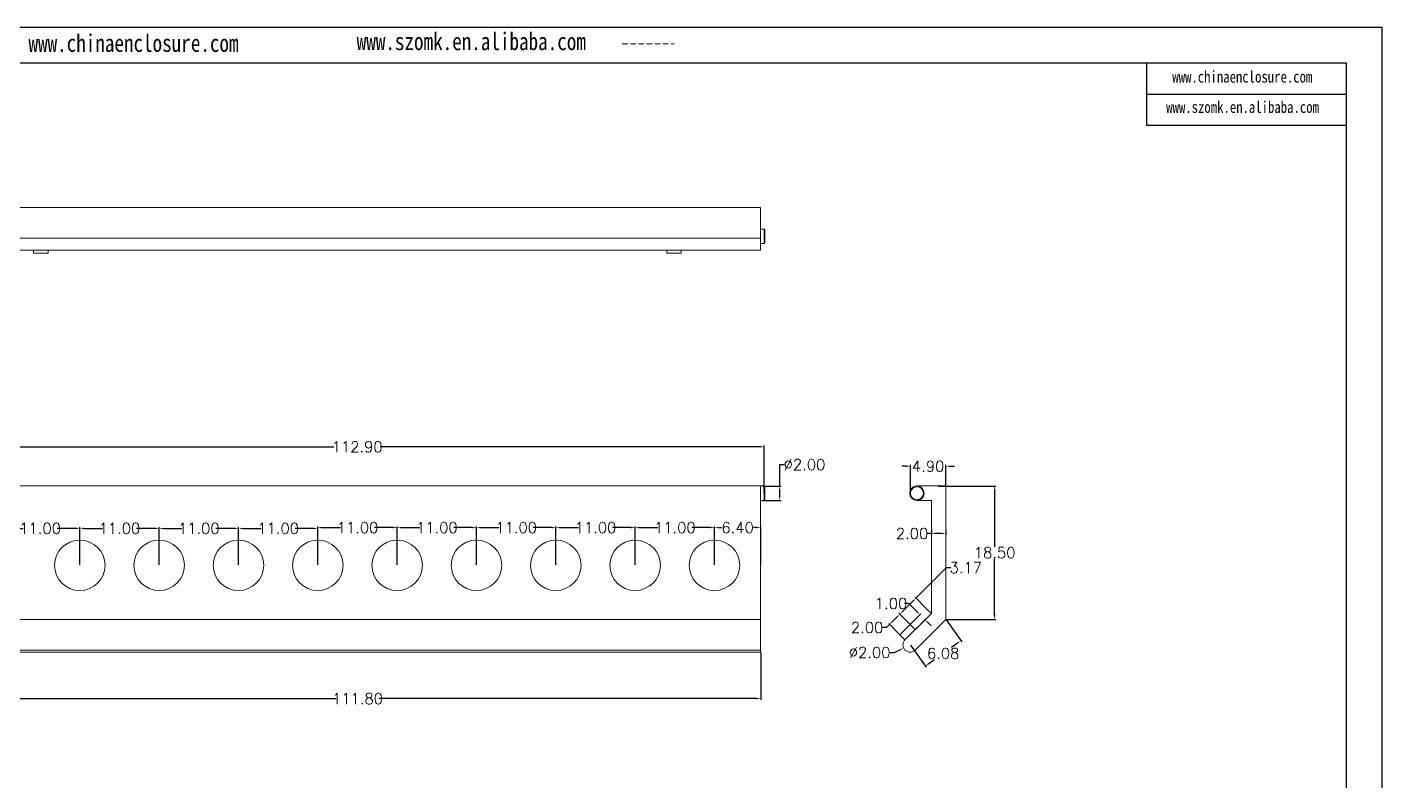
# Model space of a CAD drawing. Header units: inches. Extents: x 2858 to 4955, y 1126 to 1648.
# Drawn here: x 4583.1 to 4770.9, y 1230.2 to 1334.7 of the extents above; entities that cross this region are included whole.
import ezdxf

# ---------------------------------------------------------------- set-up
doc = ezdxf.new("R2010")
doc.units = ezdxf.units.IN
doc.header["$LTSCALE"] = 15
doc.linetypes.add('HIDDEN', pattern=[0.075, 0.05, -0.025])
doc.layers.add('文字', color=81, linetype='Continuous')
doc.styles.get("Standard").update_dxf_attribs({"font": 'txt', "bigfont": 'gbcbig.shx'})
doc.styles.add('宋体', font='', dxfattribs={"width": 0.8, "height": 3.5})
doc.styles.get('宋体').set_extended_font_data('SimSun')
doc.dimstyles.new('2', dxfattribs={"dimtxt": 1.5, "dimasz": 0.6, "dimexe": 0.18, "dimexo": 0.0625, "dimgap": 0.09, "dimtad": 0, "dimtih": 1, "dimtoh": 1, "dimzin": 0, "dimdsep": 46, "dimtxsty": 'Standard', "dimcen": 0, "dimadec": 0, "dimazin": 2, "dimtfac": 1, "dimtofl": 0, "dimtmove": 0, "dimatfit": 3, "dimfxl": 1, "dimtolj": 1, "dimtzin": 0, "dimarcsym": 0})

# ---------------------------------------------------------------- blocks, each defined once
blk = doc.blocks.new('*D265')
at = {"color": 0, "lineweight": -2}
for p, q in [((4572.98, 1247.96), (4572.98, 1241.39)), ((4684.78, 1247.96), (4684.78, 1241.39)), ((4573.58, 1241.57), (4625.91, 1241.57)), ((4684.18, 1241.57), (4631.84, 1241.57))]:
    blk.add_line(p, q, dxfattribs=at)
at = {"color": 0}
for points in [[(4573.58, 1241.67), (4573.58, 1241.47), (4572.98, 1241.57)], [(4684.18, 1241.67), (4684.18, 1241.47), (4684.78, 1241.57)]]:
    blk.add_solid(points, dxfattribs=at)
at = {"layer": 'Defpoints', "color": 0}
for p in [(4572.98, 1248.02), (4684.78, 1248.02), (4684.78, 1241.57)]:
    blk.add_point(p, dxfattribs=at)
at = {"color": 0, "insert": (4628.88, 1241.57), "char_height": 1.5, "attachment_point": 5}
blk.add_mtext('\\A1;111.80', dxfattribs=at)
blk = doc.blocks.new('*D266')
at = {"color": 0, "lineweight": -2}
for p, q in [((4572.38, 1270.6), (4572.38, 1276.66)), ((4572.98, 1276.48), (4625.61, 1276.48)), ((4684.68, 1276.48), (4632.04, 1276.48)), ((4685.28, 1270.12), (4685.28, 1276.66))]:
    blk.add_line(p, q, dxfattribs=at)
at = {"color": 0}
for points in [[(4572.98, 1276.58), (4572.98, 1276.38), (4572.38, 1276.48)], [(4684.68, 1276.58), (4684.68, 1276.38), (4685.28, 1276.48)]]:
    blk.add_solid(points, dxfattribs=at)
at = {"layer": 'Defpoints', "color": 0}
for p in [(4685.28, 1276.48), (4572.38, 1270.53), (4685.28, 1270.05)]:
    blk.add_point(p, dxfattribs=at)
at = {"color": 0, "insert": (4628.83, 1276.48), "char_height": 1.5, "attachment_point": 5}
blk.add_mtext('\\A1;112.90', dxfattribs=at)
blk = doc.blocks.new('*D270')
at = {"color": 0, "lineweight": -2}
for p, q in [((4667.38, 1260.12), (4667.38, 1265.46)), ((4667.98, 1265.28), (4670.54, 1265.28)), ((4677.78, 1265.28), (4675.22, 1265.28)), ((4678.38, 1260.12), (4678.38, 1265.46))]:
    blk.add_line(p, q, dxfattribs=at)
at = {"color": 0}
for points in [[(4667.98, 1265.38), (4667.98, 1265.18), (4667.38, 1265.28)], [(4677.78, 1265.38), (4677.78, 1265.18), (4678.38, 1265.28)]]:
    blk.add_solid(points, dxfattribs=at)
at = {"layer": 'Defpoints', "color": 0}
for p in [(4667.38, 1265.28), (4667.38, 1260.05), (4678.38, 1260.05)]:
    blk.add_point(p, dxfattribs=at)
at = {"color": 0, "insert": (4672.88, 1265.28), "char_height": 1.5, "attachment_point": 5}
blk.add_mtext('\\A1;11.00', dxfattribs=at)
blk = doc.blocks.new('*D271')
at = {"color": 0, "lineweight": -2}
for p, q in [((4656.38, 1260.12), (4656.38, 1265.46)), ((4656.98, 1265.28), (4659.54, 1265.28)), ((4666.78, 1265.28), (4664.22, 1265.28)), ((4667.38, 1260.12), (4667.38, 1265.46))]:
    blk.add_line(p, q, dxfattribs=at)
at = {"color": 0}
for points in [[(4656.98, 1265.38), (4656.98, 1265.18), (4656.38, 1265.28)], [(4666.78, 1265.38), (4666.78, 1265.18), (4667.38, 1265.28)]]:
    blk.add_solid(points, dxfattribs=at)
at = {"layer": 'Defpoints', "color": 0}
for p in [(4656.38, 1265.28), (4656.38, 1260.05), (4667.38, 1260.05)]:
    blk.add_point(p, dxfattribs=at)
at = {"color": 0, "insert": (4661.88, 1265.28), "char_height": 1.5, "attachment_point": 5}
blk.add_mtext('\\A1;11.00', dxfattribs=at)
blk = doc.blocks.new('*D272')
at = {"color": 0, "lineweight": -2}
for p, q in [((4645.38, 1260.12), (4645.38, 1265.46)), ((4645.98, 1265.28), (4648.54, 1265.28)), ((4655.78, 1265.28), (4653.22, 1265.28)), ((4656.38, 1260.12), (4656.38, 1265.46))]:
    blk.add_line(p, q, dxfattribs=at)
at = {"color": 0}
for points in [[(4645.98, 1265.38), (4645.98, 1265.18), (4645.38, 1265.28)], [(4655.78, 1265.38), (4655.78, 1265.18), (4656.38, 1265.28)]]:
    blk.add_solid(points, dxfattribs=at)
at = {"layer": 'Defpoints', "color": 0}
for p in [(4645.38, 1265.28), (4645.38, 1260.05), (4656.38, 1260.05)]:
    blk.add_point(p, dxfattribs=at)
at = {"color": 0, "insert": (4650.88, 1265.28), "char_height": 1.5, "attachment_point": 5}
blk.add_mtext('\\A1;11.00', dxfattribs=at)
blk = doc.blocks.new('*D273')
at = {"color": 0, "lineweight": -2}
for p, q in [((4634.38, 1260.12), (4634.38, 1265.46)), ((4634.98, 1265.28), (4637.54, 1265.28)), ((4644.78, 1265.28), (4642.22, 1265.28)), ((4645.38, 1260.12), (4645.38, 1265.46))]:
    blk.add_line(p, q, dxfattribs=at)
at = {"color": 0}
for points in [[(4634.98, 1265.38), (4634.98, 1265.18), (4634.38, 1265.28)], [(4644.78, 1265.38), (4644.78, 1265.18), (4645.38, 1265.28)]]:
    blk.add_solid(points, dxfattribs=at)
at = {"layer": 'Defpoints', "color": 0}
for p in [(4634.38, 1265.28), (4634.38, 1260.05), (4645.38, 1260.05)]:
    blk.add_point(p, dxfattribs=at)
at = {"color": 0, "insert": (4639.88, 1265.28), "char_height": 1.5, "attachment_point": 5}
blk.add_mtext('\\A1;11.00', dxfattribs=at)
blk = doc.blocks.new('*D274')
at = {"color": 0, "lineweight": -2}
for p, q in [((4623.38, 1260.12), (4623.38, 1265.46)), ((4623.98, 1265.28), (4626.54, 1265.28)), ((4633.78, 1265.28), (4631.22, 1265.28)), ((4634.38, 1260.12), (4634.38, 1265.46))]:
    blk.add_line(p, q, dxfattribs=at)
at = {"color": 0}
for points in [[(4623.98, 1265.38), (4623.98, 1265.18), (4623.38, 1265.28)], [(4633.78, 1265.38), (4633.78, 1265.18), (4634.38, 1265.28)]]:
    blk.add_solid(points, dxfattribs=at)
at = {"layer": 'Defpoints', "color": 0}
for p in [(4623.38, 1265.28), (4623.38, 1260.05), (4634.38, 1260.05)]:
    blk.add_point(p, dxfattribs=at)
at = {"color": 0, "insert": (4628.88, 1265.28), "char_height": 1.5, "attachment_point": 5}
blk.add_mtext('\\A1;11.00', dxfattribs=at)
blk = doc.blocks.new('*D275')
at = {"color": 0, "lineweight": -2}
for p, q in [((4612.38, 1260.12), (4612.38, 1265.36)), ((4612.98, 1265.18), (4615.54, 1265.18)), ((4622.78, 1265.18), (4620.22, 1265.18)), ((4623.38, 1260.12), (4623.38, 1265.36))]:
    blk.add_line(p, q, dxfattribs=at)
at = {"color": 0}
for points in [[(4612.98, 1265.28), (4612.98, 1265.08), (4612.38, 1265.18)], [(4622.78, 1265.28), (4622.78, 1265.08), (4623.38, 1265.18)]]:
    blk.add_solid(points, dxfattribs=at)
at = {"layer": 'Defpoints', "color": 0}
for p in [(4623.38, 1265.18), (4612.38, 1260.05), (4623.38, 1260.05)]:
    blk.add_point(p, dxfattribs=at)
at = {"color": 0, "insert": (4617.88, 1265.18), "char_height": 1.5, "attachment_point": 5}
blk.add_mtext('\\A1;11.00', dxfattribs=at)
blk = doc.blocks.new('*D276')
at = {"color": 0, "lineweight": -2}
for p, q in [((4601.38, 1260.12), (4601.38, 1265.36)), ((4601.98, 1265.18), (4604.54, 1265.18)), ((4611.78, 1265.18), (4609.22, 1265.18)), ((4612.38, 1260.12), (4612.38, 1265.36))]:
    blk.add_line(p, q, dxfattribs=at)
at = {"color": 0}
for points in [[(4601.98, 1265.28), (4601.98, 1265.08), (4601.38, 1265.18)], [(4611.78, 1265.28), (4611.78, 1265.08), (4612.38, 1265.18)]]:
    blk.add_solid(points, dxfattribs=at)
at = {"layer": 'Defpoints', "color": 0}
for p in [(4612.38, 1265.18), (4601.38, 1260.05), (4612.38, 1260.05)]:
    blk.add_point(p, dxfattribs=at)
at = {"color": 0, "insert": (4606.88, 1265.18), "char_height": 1.5, "attachment_point": 5}
blk.add_mtext('\\A1;11.00', dxfattribs=at)
blk = doc.blocks.new('*D277')
at = {"color": 0, "lineweight": -2}
for p, q in [((4590.38, 1260.12), (4590.38, 1265.36)), ((4590.98, 1265.18), (4593.54, 1265.18)), ((4600.78, 1265.18), (4598.22, 1265.18)), ((4601.38, 1260.12), (4601.38, 1265.36))]:
    blk.add_line(p, q, dxfattribs=at)
at = {"color": 0}
for points in [[(4590.98, 1265.28), (4590.98, 1265.08), (4590.38, 1265.18)], [(4600.78, 1265.28), (4600.78, 1265.08), (4601.38, 1265.18)]]:
    blk.add_solid(points, dxfattribs=at)
at = {"layer": 'Defpoints', "color": 0}
for p in [(4601.38, 1265.18), (4590.38, 1260.05), (4601.38, 1260.05)]:
    blk.add_point(p, dxfattribs=at)
at = {"color": 0, "insert": (4595.88, 1265.18), "char_height": 1.5, "attachment_point": 5}
blk.add_mtext('\\A1;11.00', dxfattribs=at)
blk = doc.blocks.new('*D278')
at = {"color": 0, "lineweight": -2}
for p, q in [((4579.38, 1260.12), (4579.38, 1265.36)), ((4579.98, 1265.18), (4582.54, 1265.18)), ((4589.78, 1265.18), (4587.22, 1265.18)), ((4590.38, 1260.12), (4590.38, 1265.36))]:
    blk.add_line(p, q, dxfattribs=at)
at = {"color": 0}
for points in [[(4579.98, 1265.28), (4579.98, 1265.08), (4579.38, 1265.18)], [(4589.78, 1265.28), (4589.78, 1265.08), (4590.38, 1265.18)]]:
    blk.add_solid(points, dxfattribs=at)
at = {"layer": 'Defpoints', "color": 0}
for p in [(4590.38, 1265.18), (4579.38, 1260.05), (4590.38, 1260.05)]:
    blk.add_point(p, dxfattribs=at)
at = {"color": 0, "insert": (4584.88, 1265.18), "char_height": 1.5, "attachment_point": 5}
blk.add_mtext('\\A1;11.00', dxfattribs=at)
blk = doc.blocks.new('*D280')
at = {"color": 0, "lineweight": -2}
for p, q in [((4678.38, 1260.12), (4678.38, 1265.46)), ((4678.98, 1265.28), (4679.36, 1265.28)), ((4684.18, 1265.28), (4683.79, 1265.28)), ((4684.78, 1260.12), (4684.78, 1265.46))]:
    blk.add_line(p, q, dxfattribs=at)
at = {"color": 0}
for points in [[(4678.98, 1265.38), (4678.98, 1265.18), (4678.38, 1265.28)], [(4684.18, 1265.38), (4684.18, 1265.18), (4684.78, 1265.28)]]:
    blk.add_solid(points, dxfattribs=at)
at = {"layer": 'Defpoints', "color": 0}
for p in [(4684.78, 1265.28), (4678.38, 1260.05), (4684.78, 1260.05)]:
    blk.add_point(p, dxfattribs=at)
at = {"color": 0, "insert": (4681.58, 1265.28), "char_height": 1.5, "attachment_point": 5}
blk.add_mtext('\\A1;6.40', dxfattribs=at)
blk = doc.blocks.new('*D281')
at = {"color": 0, "lineweight": -2}
for p, q in [((4687.42, 1271.05), (4687.42, 1274.02)), ((4687.42, 1274.02), (4688.02, 1274.02)), ((4685.09, 1271.05), (4687.6, 1271.05)), ((4687.42, 1269.65), (4687.42, 1270.45)), ((4685.09, 1269.05), (4687.6, 1269.05))]:
    blk.add_line(p, q, dxfattribs=at)
at = {"color": 0}
for points in [[(4687.32, 1270.45), (4687.52, 1270.45), (4687.42, 1271.05)], [(4687.32, 1269.65), (4687.52, 1269.65), (4687.42, 1269.05)]]:
    blk.add_solid(points, dxfattribs=at)
at = {"layer": 'Defpoints', "color": 0}
for p in [(4685.03, 1271.05), (4687.42, 1271.05), (4685.03, 1269.05)]:
    blk.add_point(p, dxfattribs=at)
at = {"color": 0, "insert": (4690.86, 1274.02), "char_height": 1.5, "attachment_point": 5}
blk.add_mtext('\\A1;%%C2.00', dxfattribs=at)
blk = doc.blocks.new('*D282')
at = {"color": 0, "lineweight": -2}
for p, q in [((4704.95, 1273.79), (4704.35, 1273.79)), ((4705.55, 1270.12), (4705.55, 1273.97)), ((4710.45, 1271.12), (4710.45, 1273.97)), ((4711.05, 1273.79), (4711.65, 1273.79))]:
    blk.add_line(p, q, dxfattribs=at)
at = {"color": 0}
for points in [[(4704.95, 1273.89), (4704.95, 1273.69), (4705.55, 1273.79)], [(4711.05, 1273.89), (4711.05, 1273.69), (4710.45, 1273.79)]]:
    blk.add_solid(points, dxfattribs=at)
at = {"layer": 'Defpoints', "color": 0}
for p in [(4710.45, 1273.79), (4705.55, 1270.05), (4710.45, 1271.05)]:
    blk.add_point(p, dxfattribs=at)
at = {"color": 0, "insert": (4708, 1273.79), "char_height": 1.5, "attachment_point": 5}
blk.add_mtext('\\A1;4.90', dxfattribs=at)
blk = doc.blocks.new('*D283')
at = {"color": 0, "lineweight": -2}
for p, q in [((4709.37, 1271.05), (4717.4, 1271.05)), ((4717.22, 1270.45), (4717.22, 1262.64)), ((4717.22, 1253.15), (4717.22, 1260.96)), ((4710.51, 1252.55), (4717.4, 1252.55))]:
    blk.add_line(p, q, dxfattribs=at)
at = {"color": 0}
for points in [[(4717.12, 1270.45), (4717.32, 1270.45), (4717.22, 1271.05)], [(4717.12, 1253.15), (4717.32, 1253.15), (4717.22, 1252.55)]]:
    blk.add_solid(points, dxfattribs=at)
at = {"layer": 'Defpoints', "color": 0}
for p in [(4709.31, 1271.05), (4710.45, 1252.55), (4717.22, 1252.55)]:
    blk.add_point(p, dxfattribs=at)
at = {"color": 0, "insert": (4717.22, 1261.8), "char_height": 1.5, "attachment_point": 5}
blk.add_mtext('\\A1;18.50', dxfattribs=at)
blk = doc.blocks.new('*D284')
at = {"color": 0, "lineweight": -2}
for p, q in [((4710.48, 1252.5), (4712.66, 1249.46)), ((4712.06, 1249.26), (4711.25, 1248.68)), ((4705.53, 1248.97), (4707.71, 1245.92)), ((4708.09, 1246.42), (4708.9, 1247))]:
    blk.add_line(p, q, dxfattribs=at)
at = {"color": 0}
for points in [[(4712.01, 1249.34), (4712.12, 1249.18), (4712.55, 1249.61)], [(4708.03, 1246.5), (4708.15, 1246.34), (4707.6, 1246.07)]]:
    blk.add_solid(points, dxfattribs=at)
at = {"layer": 'Defpoints', "color": 0}
for p in [(4710.45, 1252.55), (4705.5, 1249.02), (4707.6, 1246.07)]:
    blk.add_point(p, dxfattribs=at)
at = {"color": 0, "insert": (4710.08, 1247.84), "char_height": 1.5, "attachment_point": 5}
blk.add_mtext('\\A1;6.08', dxfattribs=at)
blk = doc.blocks.new('*D285')
at = {"color": 0, "lineweight": -2}
for p, q in [((4702.72, 1247.96), (4703.32, 1247.96)), ((4703.32, 1247.96), (4704.06, 1248.32))]:
    blk.add_line(p, q, dxfattribs=at)
at = {"color": 0}
blk.add_solid([(4704.01, 1248.41), (4704.1, 1248.23), (4704.6, 1248.58)], dxfattribs=at)
at = {"layer": 'Defpoints', "color": 0}
for p in [(4706.39, 1249.46), (4704.6, 1248.58)]:
    blk.add_point(p, dxfattribs=at)
at = {"color": 0, "insert": (4699.88, 1247.96), "char_height": 1.5, "attachment_point": 5}
blk.add_mtext('\\A1;∅2.00', dxfattribs=at)
blk = doc.blocks.new('*D286')
at = {"color": 0, "lineweight": -2}
for p, q in [((4705.45, 1251.89), (4703.94, 1253.4)), ((4702.23, 1251.44), (4701.63, 1251.44)), ((4702.65, 1251.86), (4702.23, 1251.44)), ((4704.04, 1250.48), (4702.53, 1251.99)), ((4703.64, 1252.85), (4703.08, 1252.28))]:
    blk.add_line(p, q, dxfattribs=at)
at = {"color": 0}
for points in [[(4703.57, 1252.92), (4703.71, 1252.78), (4704.07, 1253.27)], [(4703.01, 1252.36), (4703.15, 1252.21), (4702.65, 1251.86)]]:
    blk.add_solid(points, dxfattribs=at)
at = {"layer": 'Defpoints', "color": 0}
for p in [(4702.65, 1251.86), (4705.5, 1251.85), (4704.08, 1250.43)]:
    blk.add_point(p, dxfattribs=at)
at = {"color": 0, "insert": (4699.54, 1251.44), "char_height": 1.5, "attachment_point": 5}
blk.add_mtext('\\A1;2.00', dxfattribs=at)
blk = doc.blocks.new('*D287')
at = {"color": 0, "lineweight": -2}
for p, q in [((4706.31, 1255.52), (4710.53, 1259.74)), ((4710.53, 1259.74), (4711.13, 1259.74)), ((4704.49, 1253.7), (4705.89, 1255.09)), ((4707.69, 1254.13), (4706.18, 1255.64)), ((4705.45, 1251.89), (4703.94, 1253.4))]:
    blk.add_line(p, q, dxfattribs=at)
at = {"color": 0}
for points in [[(4705.82, 1255.16), (4705.96, 1255.02), (4706.31, 1255.52)], [(4704.42, 1253.77), (4704.56, 1253.63), (4704.07, 1253.27)]]:
    blk.add_solid(points, dxfattribs=at)
at = {"layer": 'Defpoints', "color": 0}
for p in [(4704.07, 1253.27), (4707.74, 1254.09), (4705.5, 1251.85)]:
    blk.add_point(p, dxfattribs=at)
at = {"color": 0, "insert": (4713.22, 1259.74), "char_height": 1.5, "attachment_point": 5}
blk.add_mtext('\\A1;3.17', dxfattribs=at)
blk = doc.blocks.new('*D288')
at = {"color": 0, "lineweight": -2}
for p, q in [((4708.45, 1264.47), (4707.85, 1264.47)), ((4708.45, 1264.96), (4708.45, 1264.29)), ((4709.85, 1264.47), (4709.05, 1264.47)), ((4710.45, 1264.96), (4710.45, 1264.29))]:
    blk.add_line(p, q, dxfattribs=at)
at = {"color": 0}
for points in [[(4709.05, 1264.57), (4709.05, 1264.37), (4708.45, 1264.47)], [(4709.85, 1264.57), (4709.85, 1264.37), (4710.45, 1264.47)]]:
    blk.add_solid(points, dxfattribs=at)
at = {"layer": 'Defpoints', "color": 0}
for p in [(4708.45, 1265.02), (4708.45, 1264.47), (4710.45, 1265.02)]:
    blk.add_point(p, dxfattribs=at)
at = {"color": 0, "insert": (4705.76, 1264.47), "char_height": 1.5, "attachment_point": 5}
blk.add_mtext('\\A1;2.00', dxfattribs=at)
blk = doc.blocks.new('*D290')
at = {"color": 0, "lineweight": -2}
for p, q in [((4705.3, 1254.76), (4704.7, 1254.76)), ((4706.43, 1253.63), (4705.3, 1254.76)), ((4705.54, 1251.89), (4706.98, 1253.33)), ((4706.25, 1251.18), (4707.69, 1252.63)), ((4707.99, 1252.08), (4708.41, 1251.65))]:
    blk.add_line(p, q, dxfattribs=at)
at = {"color": 0}
for points in [[(4706.5, 1253.7), (4706.36, 1253.56), (4706.86, 1253.21)], [(4708.06, 1252.15), (4707.92, 1252.01), (4707.56, 1252.5)]]:
    blk.add_solid(points, dxfattribs=at)
at = {"layer": 'Defpoints', "color": 0}
for p in [(4706.86, 1253.21), (4705.5, 1251.85), (4706.2, 1251.14)]:
    blk.add_point(p, dxfattribs=at)
at = {"color": 0, "insert": (4702.86, 1254.76), "char_height": 1.5, "attachment_point": 5}
blk.add_mtext('\\A1;1.00', dxfattribs=at)

msp = doc.modelspace()

# ---------------------------------------------------------------- linework, layer by layer
for p, q in [((4475.3, 1334.676), (4770.912, 1334.676)), ((4770.912, 1334.676), (4770.912, 1125.657)), ((4482.949, 1329.699), (4765.936, 1329.699)), ((4738.288, 1329.699), (4738.288, 1321.059)), ((4765.936, 1329.699), (4765.936, 1130.633)), ((4738.288, 1325.379), (4765.936, 1325.379)), ((4738.288, 1321.059), (4765.936, 1321.059))]:
    msp.add_line(p, q)
at = {"color": 7, "linetype": 'HIDDEN', "lineweight": 0}
msp.add_line((4665.597, 1332.335), (4672.797, 1332.335), dxfattribs=at)
at = {"color": 7, "linetype": 'Continuous', "lineweight": 15}
for p, q in [((4572.976, 1309.676), (4684.776, 1309.676)), ((4684.776, 1305.433), (4684.776, 1309.676)), ((4685.276, 1306.676), (4684.776, 1306.676)), ((4685.376, 1306.576), (4685.376, 1304.776)), ((4572.976, 1305.433), (4684.776, 1305.433)), ((4572.976, 1303.726), (4684.776, 1303.726)), ((4583.976, 1303.312), (4583.976, 1303.726)), ((4585.976, 1303.312), (4585.976, 1303.726)), ((4671.776, 1303.312), (4671.776, 1303.726)), ((4673.776, 1303.312), (4673.776, 1303.726)), ((4684.776, 1305.433), (4684.776, 1303.726)), ((4684.776, 1304.676), (4685.276, 1304.676)), ((4583.976, 1303.312), (4585.976, 1303.312)), ((4673.776, 1303.312), (4671.776, 1303.312)), ((4572.976, 1271.054), (4684.776, 1271.054)), ((4685.276, 1271.054), (4684.776, 1271.054)), ((4684.776, 1252.554), (4684.776, 1271.054)), ((4685.376, 1270.954), (4685.376, 1269.154)), ((4710.446, 1271.054), (4706.446, 1271.054)), ((4710.446, 1252.554), (4710.446, 1271.054)), ((4684.776, 1269.054), (4685.276, 1269.054)), ((4706.446, 1269.054), (4708.446, 1269.054)), ((4708.446, 1269.054), (4708.446, 1253.383)), ((4708.446, 1253.383), (4704.789, 1249.726)), ((4707.738, 1254.09), (4708.446, 1253.383)), ((4572.976, 1252.554), (4684.776, 1252.554)), ((4684.776, 1248.312), (4684.776, 1252.554)), ((4705.496, 1251.847), (4704.082, 1250.433)), ((4705.496, 1251.847), (4706.203, 1251.14)), ((4706.203, 1248.312), (4710.446, 1252.554)), ((4704.082, 1250.433), (4704.789, 1249.726)), ((4572.976, 1248.312), (4684.776, 1248.312)), ((4572.976, 1248.019), (4684.776, 1248.019)), ((4684.776, 1248.312), (4684.776, 1248.019))]:
    msp.add_line(p, q, dxfattribs=at)
at = {"color": 8, "linetype": 'Continuous', "lineweight": 15}
for p, q in [((4685.276, 1304.676), (4685.276, 1306.676)), ((4685.276, 1269.054), (4685.276, 1271.054))]:
    msp.add_line(p, q, dxfattribs=at)
at = {"color": 7, "linetype": 'Continuous', "lineweight": 15}
for centre, radius in [((4706.446, 1270.054), 1), ((4706.446, 1270.054), 0.9), ((4590.376, 1260.054), 3.5), ((4601.376, 1260.054), 3.5), ((4612.376, 1260.054), 3.5), ((4623.376, 1260.054), 3.5), ((4634.376, 1260.054), 3.5), ((4645.376, 1260.054), 3.5), ((4656.376, 1260.054), 3.5), ((4667.376, 1260.054), 3.5), ((4678.376, 1260.054), 3.5)]:
    msp.add_circle(centre, radius, dxfattribs=at)
for centre, radius, start, end in [((4685.276, 1306.576), 0.1, 0, 90), ((4685.276, 1304.776), 0.1, 270, 0), ((4685.276, 1270.954), 0.1, 0, 90), ((4685.276, 1269.154), 0.1, 270, 0), ((4705.496, 1249.019), 1, 135, 315)]:
    msp.add_arc(centre, radius, start, end, dxfattribs=at)

# ---------------------------------------------------------------- texts
at = {"layer": '文字', "color": 0, "attachment_point": 1, "style": '宋体'}
for s, insert, char_height, width in [('www.chinaenclosure.com', (4583.26, 1333.672), 2.43302, 42.7459), ('www.szomk.en.alibaba.com', (4628.768, 1333.913), 2.43302, 42.7459), ('www.chinaenclosure.com', (4741.85, 1328.605), 1.62202, 28.49727), ('www.szomk.en.alibaba.com', (4741.002, 1324.404), 1.62202, 28.49727)]:
    msp.add_mtext(s, dxfattribs=dict(at, insert=insert, char_height=char_height, width=width))

# ---------------------------------------------------------------- dimensions: what is measured, and where the dimension line sits
for base, p1, p2, picture, middle in [((4685.276, 1276.483), (4572.376, 1270.533), (4685.276, 1270.054), '*D266', (4628.826, 1276.483)), ((4710.446, 1273.786), (4705.546, 1270.054), (4710.446, 1271.054), '*D282', (4707.996, 1273.786)), ((4590.376, 1265.18), (4579.376, 1260.054), (4590.376, 1260.054), '*D278', (4584.876, 1265.18)), ((4601.376, 1265.18), (4590.376, 1260.054), (4601.376, 1260.054), '*D277', (4595.876, 1265.18)), ((4612.376, 1265.18), (4601.376, 1260.054), (4612.376, 1260.054), '*D276', (4606.876, 1265.18)), ((4623.376, 1265.179), (4612.376, 1260.054), (4623.376, 1260.054), '*D275', (4617.876, 1265.179)), ((4623.376, 1265.279), (4634.376, 1260.054), (4623.376, 1260.054), '*D274', (4628.876, 1265.279)), ((4634.376, 1265.279), (4645.376, 1260.054), (4634.376, 1260.054), '*D273', (4639.876, 1265.279)), ((4645.376, 1265.279), (4656.376, 1260.054), (4645.376, 1260.054), '*D272', (4650.876, 1265.279)), ((4656.376, 1265.279), (4667.376, 1260.054), (4656.376, 1260.054), '*D271', (4661.876, 1265.279)), ((4667.376, 1265.279), (4678.376, 1260.054), (4667.376, 1260.054), '*D270', (4672.876, 1265.279)), ((4684.776, 1265.279), (4678.376, 1260.054), (4684.776, 1260.054), '*D280', (4681.576, 1265.279)), ((4708.446, 1264.468), (4710.446, 1265.02), (4708.446, 1265.02), '*D288', (4705.756, 1264.468)), ((4684.776, 1241.57), (4572.976, 1248.019), (4684.776, 1248.019), '*D265', (4628.876, 1241.57))]:
    dim = msp.add_linear_dim(base=base, p1=p1, p2=p2, dimstyle='2')
    dim.commit()
    dim.dimension.update_dxf_attribs({"geometry": picture, "text_midpoint": middle})
dim = msp.add_linear_dim(base=(4687.42, 1271.054), p1=(4685.026, 1269.054), p2=(4685.026, 1271.054), angle=90, text='%%C<>', dimstyle='2')
dim.commit()
dim.dimension.update_dxf_attribs({"geometry": '*D281', "text_midpoint": (4690.86, 1274.016), "dimtype": 160})
dim = msp.add_linear_dim(base=(4717.218, 1252.554), p1=(4709.307, 1271.054), p2=(4710.446, 1252.554), angle=90, dimstyle='2')
dim.commit()
dim.dimension.update_dxf_attribs({"geometry": '*D283', "text_midpoint": (4717.218, 1261.804)})
for base, p1, angle, picture, middle in [((4704.068, 1253.275), (4707.738, 1254.09), 225, '*D287', (4713.222, 1259.739)), ((4706.856, 1253.207), (4706.203, 1251.14), 135, '*D290', (4702.864, 1254.759))]:
    dim = msp.add_linear_dim(base=base, p1=p1, p2=(4705.496, 1251.847), angle=angle, dimstyle='2')
    dim.commit()
    dim.dimension.update_dxf_attribs({"geometry": picture, "text_midpoint": middle, "dimtype": 161})
for p1, p2, distance, picture, middle in [((4705.496, 1251.847), (4704.082, 1250.433), -2.019, '*D286', (4699.54, 1251.436)), ((4710.446, 1252.554), (4705.496, 1249.019), 3.624, '*D284', (4710.077, 1247.838))]:
    dim = msp.add_aligned_dim(p1=p1, p2=p2, distance=distance, dimstyle='2')
    dim.commit()
    dim.dimension.update_dxf_attribs({"geometry": picture, "text_midpoint": middle})
dim = msp.add_diameter_dim_2p(p1=(4706.395, 1249.456), p2=(4704.597, 1248.581), dimstyle='2')
dim.commit()
dim.dimension.update_dxf_attribs({"geometry": '*D285', "text_midpoint": (4699.876, 1247.958), "dimtype": 163})

doc.saveas('drawing.dxf')
